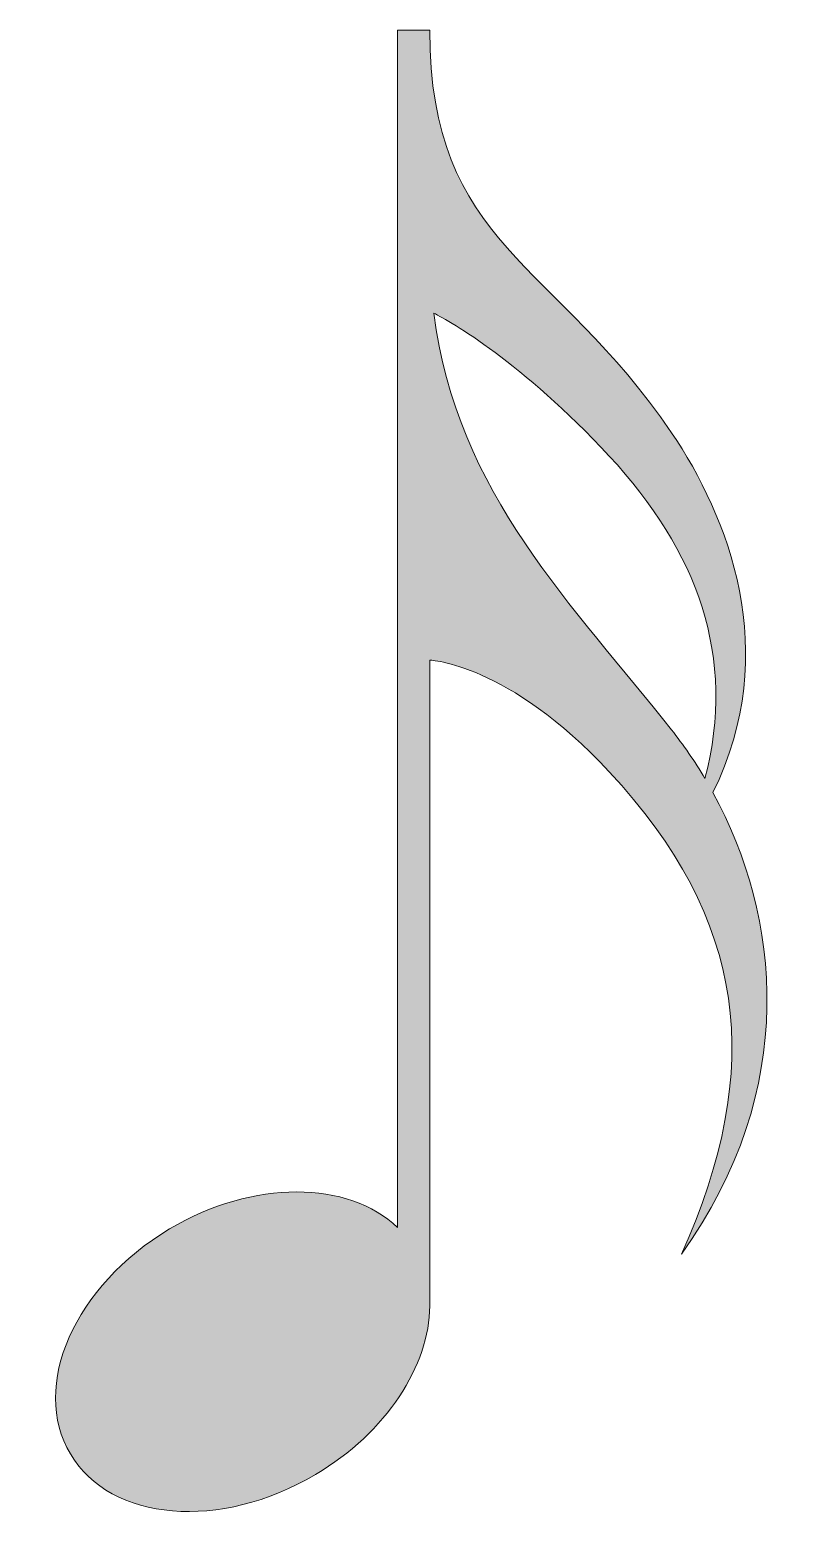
# Model space of a CAD drawing. Header units: inches. Extents: x 40.8 to 59.6, y -68.4 to -31.7.
import ezdxf

# ---------------------------------------------------------------- set-up
doc = ezdxf.new("R2010")
doc.units = ezdxf.units.IN
doc.header["$MEASUREMENT"] = 0
doc.layers.add('Layer 1', color=7, linetype='Continuous')

msp = doc.modelspace()

# ---------------------------------------------------------------- hatches: boundary and pattern name
at = {"layer": 'Layer 1', "true_color": 0x231f20}
h = msp.add_hatch(color=250, dxfattribs=at)
h.dxf.hatch_style = 2
edge = h.paths.add_edge_path()
edge.add_spline(control_points=[(57.475, -50.337), (59.168, -46.883), (57.841, -43.592), (56.464, -41.553), (53.626, -37.352), (50.568, -36.994), (50.568, -31.726), (50.568, -31.726), (49.781, -31.726), (49.781, -31.726), (49.781, -31.726), (49.781, -60.953), (49.781, -60.953), (48.583, -59.801), (46.266, -59.772), (44.224, -60.985), (41.903, -62.364), (40.819, -64.823), (41.802, -66.478), (42.785, -68.133), (45.464, -68.357), (47.784, -66.978), (49.518, -65.949), (50.56, -64.316), (50.568, -62.866), (50.568, -62.866), (50.568, -62.866), (50.568, -62.866), (50.568, -62.866), (50.568, -47.103), (50.568, -47.103), (50.568, -47.103), (52.484, -47.177), (54.944, -49.827), (58.3, -53.443), (58.754, -57.032), (56.707, -61.599), (59.597, -57.561), (59.117, -53.353), (57.475, -50.337)], knot_values=[0, 0, 0, 0, 1, 1, 1, 2, 2, 2, 3, 3, 3, 4, 4, 4, 5, 5, 5, 6, 6, 6, 7, 7, 7, 8, 8, 8, 9, 9, 9, 10, 10, 10, 11, 11, 11, 12, 12, 12, 13, 13, 13, 13], degree=3, periodic=1)
edge = h.paths.add_edge_path()
edge.add_spline(control_points=[(56.464, -48.804), (54.107, -45.816), (51.209, -43.023), (50.666, -38.633), (51.082, -38.849), (52.807, -39.822), (54.944, -42.123), (57.1, -44.447), (58.051, -47.017), (57.28, -49.996), (57.029, -49.571), (56.755, -49.172), (56.464, -48.804)], knot_values=[0, 0, 0, 0, 1, 1, 1, 2, 2, 2, 3, 3, 3, 4, 4, 4, 4], degree=3, periodic=1)

# ---------------------------------------------------------------- linework, layer by layer
at = {"layer": 'Layer 1', "lineweight": 0}
for points, knots in [([(57.475, -50.337), (59.168, -46.883), (57.841, -43.592), (56.464, -41.553), (53.626, -37.352), (50.568, -36.994), (50.568, -31.726), (50.568, -31.726), (49.781, -31.726), (49.781, -31.726), (49.781, -31.726), (49.781, -60.953), (49.781, -60.953), (48.583, -59.801), (46.266, -59.772), (44.224, -60.985), (41.903, -62.364), (40.819, -64.823), (41.802, -66.478), (42.785, -68.133), (45.464, -68.357), (47.784, -66.978), (49.518, -65.949), (50.56, -64.316), (50.568, -62.866), (50.568, -62.866), (50.568, -62.866), (50.568, -62.866), (50.568, -62.866), (50.568, -47.103), (50.568, -47.103), (50.568, -47.103), (52.484, -47.177), (54.944, -49.827), (58.3, -53.443), (58.754, -57.032), (56.707, -61.599), (59.597, -57.561), (59.117, -53.353), (57.475, -50.337)], [0, 0, 0, 0, 1, 1, 1, 2, 2, 2, 3, 3, 3, 4, 4, 4, 5, 5, 5, 6, 6, 6, 7, 7, 7, 8, 8, 8, 9, 9, 9, 10, 10, 10, 11, 11, 11, 12, 12, 12, 13, 13, 13, 13]), ([(56.464, -48.804), (54.107, -45.816), (51.209, -43.023), (50.666, -38.633), (51.082, -38.849), (52.807, -39.822), (54.944, -42.123), (57.1, -44.447), (58.051, -47.017), (57.28, -49.996), (57.029, -49.571), (56.755, -49.172), (56.464, -48.804)], [0, 0, 0, 0, 1, 1, 1, 2, 2, 2, 3, 3, 3, 4, 4, 4, 4])]:
    msp.add_open_spline(points, degree=3, knots=knots, dxfattribs=at)

doc.saveas('drawing.dxf')
